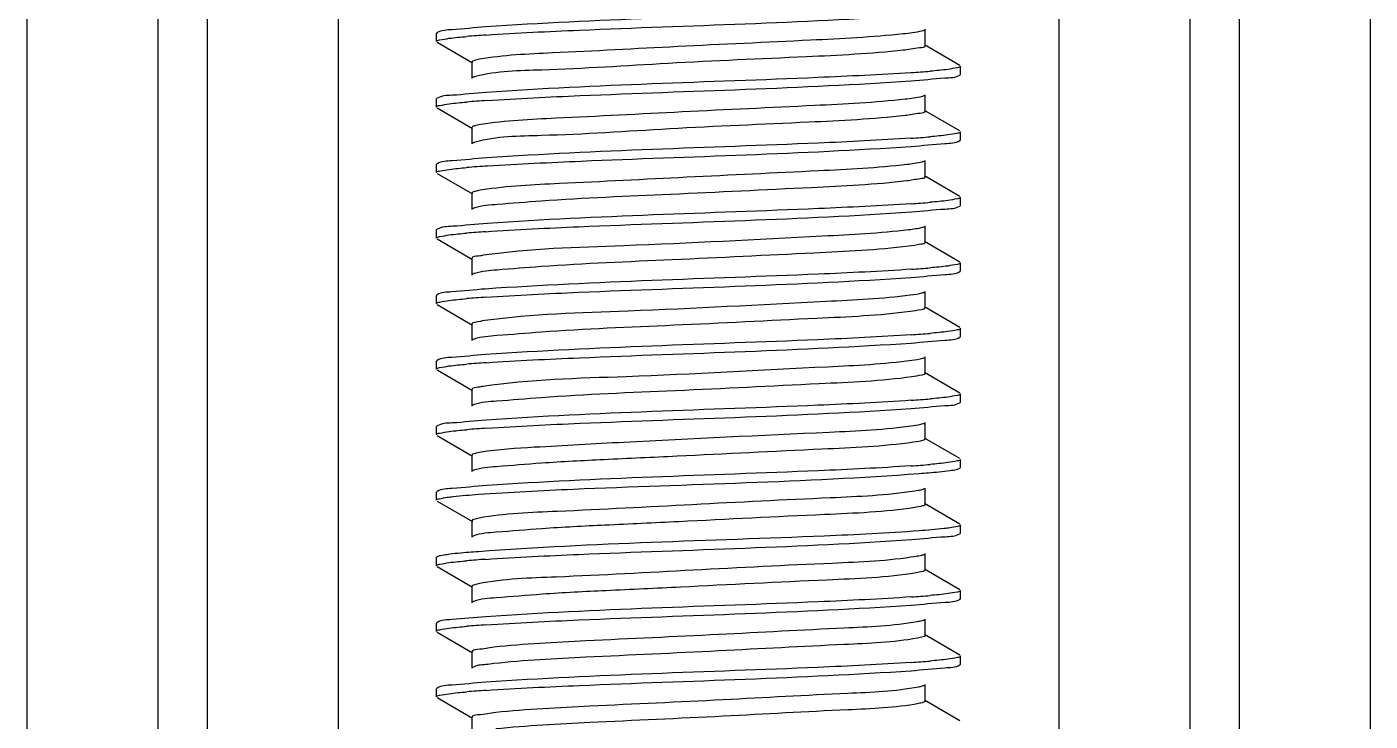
# Model space of a CAD drawing. Extents: x 1031190 to 1725648, y 733081 to 1571294.
# Drawn here: x 1139799.1 to 1140287.3, y 1212308.9 to 1212561.2 of the extents above; entities that cross this region are included whole.
import ezdxf

# ---------------------------------------------------------------- set-up
doc = ezdxf.new("R2010")
doc.units = 0
doc.header["$LTSCALE"] = 1000
doc.header["$MEASUREMENT"] = 0

msp = doc.modelspace()

# ---------------------------------------------------------------- linework, layer by layer
at = {"linetype": 'Continuous'}
for p, q in [((1139799.13, 1215988.29), (1139799.13, 1211247.26)), ((1139846.75, 1215988.29), (1139846.75, 1211247.26)), ((1139864.61, 1215988.29), (1139864.61, 1211247.26)), ((1139912.24, 1215988.29), (1139912.24, 1211247.26)), ((1140174.18, 1215988.29), (1140174.18, 1211247.26)), ((1140221.81, 1215988.29), (1140221.81, 1211247.26)), ((1140239.66, 1215988.29), (1140239.66, 1211247.26)), ((1140287.29, 1215988.29), (1140287.29, 1211247.26)), ((1139948.18, 1212559.07), (1139947.96, 1212558.81)), ((1139947.96, 1212555.83), (1139947.96, 1212558.81)), ((1139947.96, 1212555.83), (1139947.96, 1212558.81)), ((1140125.57, 1212554.34), (1140125.57, 1212560.3)), ((1139948.18, 1212555.57), (1139961.11, 1212548.09)), ((1140138.24, 1212547.16), (1140125.31, 1212554.64)), ((1139960.85, 1212548.39), (1139960.85, 1212542.44)), ((1140138.46, 1212543.92), (1140138.46, 1212546.9)), ((1140138.46, 1212543.92), (1140138.46, 1212546.9)), ((1140138.24, 1212543.66), (1140138.46, 1212543.92)), ((1139948.18, 1212535.26), (1139947.96, 1212534.99)), ((1139947.96, 1212532.02), (1139947.96, 1212534.99)), ((1139947.96, 1212532.02), (1139947.96, 1212534.99)), ((1140125.57, 1212530.53), (1140125.57, 1212536.48)), ((1139948.18, 1212531.76), (1139961.11, 1212524.28)), ((1140138.24, 1212523.35), (1140125.31, 1212530.83)), ((1139960.85, 1212524.58), (1139960.85, 1212518.62)), ((1140138.46, 1212520.11), (1140138.46, 1212523.09)), ((1140138.46, 1212520.11), (1140138.46, 1212523.09)), ((1140138.24, 1212519.85), (1140138.46, 1212520.11)), ((1140125.57, 1212506.72), (1140125.57, 1212512.67)), ((1139948.18, 1212511.44), (1139947.96, 1212511.18)), ((1139947.96, 1212508.21), (1139947.96, 1212511.18)), ((1139947.96, 1212508.21), (1139947.96, 1212511.18)), ((1139948.18, 1212507.94), (1139961.11, 1212500.46)), ((1140138.24, 1212499.54), (1140125.31, 1212507.02)), ((1139960.85, 1212500.76), (1139960.85, 1212494.81)), ((1140138.46, 1212496.3), (1140138.46, 1212499.28)), ((1140138.46, 1212496.3), (1140138.46, 1212499.28)), ((1140138.24, 1212496.04), (1140138.46, 1212496.3)), ((1140125.57, 1212482.9), (1140125.57, 1212488.86)), ((1139948.18, 1212487.63), (1139947.96, 1212487.37)), ((1139947.96, 1212484.39), (1139947.96, 1212487.37)), ((1139947.96, 1212484.39), (1139947.96, 1212487.37)), ((1139948.18, 1212484.13), (1139961.11, 1212476.65)), ((1140138.24, 1212475.72), (1140125.31, 1212483.21)), ((1139960.85, 1212476.95), (1139960.85, 1212471)), ((1140138.46, 1212472.49), (1140138.46, 1212475.46)), ((1140138.46, 1212472.49), (1140138.46, 1212475.46)), ((1140138.24, 1212472.23), (1140138.46, 1212472.49)), ((1139948.18, 1212463.82), (1139947.96, 1212463.56)), ((1140125.57, 1212459.09), (1140125.57, 1212465.04)), ((1139947.96, 1212460.58), (1139947.96, 1212463.56)), ((1139947.96, 1212460.58), (1139947.96, 1212463.56)), ((1139948.18, 1212460.32), (1139961.11, 1212452.84)), ((1140138.24, 1212451.91), (1140125.31, 1212459.39)), ((1139960.85, 1212453.14), (1139960.85, 1212447.19)), ((1140138.46, 1212448.67), (1140138.46, 1212451.65)), ((1140138.46, 1212448.67), (1140138.46, 1212451.65)), ((1140138.24, 1212448.41), (1140138.46, 1212448.67)), ((1139948.18, 1212440), (1139947.96, 1212439.74)), ((1139947.96, 1212436.77), (1139947.96, 1212439.74)), ((1139947.96, 1212436.77), (1139947.96, 1212439.74)), ((1140125.57, 1212435.28), (1140125.57, 1212441.23)), ((1139948.18, 1212436.51), (1139961.11, 1212429.02)), ((1140138.24, 1212428.1), (1140125.31, 1212435.58)), ((1139960.85, 1212429.33), (1139960.85, 1212423.37)), ((1140138.24, 1212424.6), (1140138.46, 1212424.86)), ((1140138.46, 1212424.86), (1140138.46, 1212427.84)), ((1140138.46, 1212424.86), (1140138.46, 1212427.84)), ((1139948.18, 1212416.19), (1139947.96, 1212415.93)), ((1139947.96, 1212412.95), (1139947.96, 1212415.93)), ((1139947.96, 1212412.95), (1139947.96, 1212415.93)), ((1140125.57, 1212411.47), (1140125.57, 1212417.42)), ((1139948.18, 1212412.69), (1139961.11, 1212405.21)), ((1140138.24, 1212404.29), (1140125.31, 1212411.77)), ((1139960.85, 1212405.51), (1139960.85, 1212399.56)), ((1140138.24, 1212400.79), (1140138.46, 1212401.05)), ((1140138.46, 1212401.05), (1140138.46, 1212404.02)), ((1140138.46, 1212401.05), (1140138.46, 1212404.02)), ((1139948.18, 1212392.38), (1139947.96, 1212392.12)), ((1139947.96, 1212389.14), (1139947.96, 1212392.12)), ((1139947.96, 1212389.14), (1139947.96, 1212392.12)), ((1140125.57, 1212387.65), (1140125.57, 1212393.61)), ((1139948.18, 1212388.88), (1139961.11, 1212381.4)), ((1140138.24, 1212380.47), (1140125.31, 1212387.95)), ((1139960.85, 1212381.7), (1139960.85, 1212375.75)), ((1139961.54, 1212376.24), (1139961.11, 1212376.05)), ((1140138.24, 1212376.97), (1140138.46, 1212377.24)), ((1140138.46, 1212377.24), (1140138.46, 1212380.21)), ((1140138.46, 1212377.24), (1140138.46, 1212380.21)), ((1139948.18, 1212368.57), (1139947.96, 1212368.31)), ((1139947.96, 1212365.33), (1139947.96, 1212368.31)), ((1139947.96, 1212365.33), (1139947.96, 1212368.31)), ((1140125.57, 1212363.84), (1140125.57, 1212369.79)), ((1139948.18, 1212365.07), (1139961.11, 1212357.59)), ((1140138.24, 1212356.66), (1140125.31, 1212364.14)), ((1139960.85, 1212357.89), (1139960.85, 1212351.93)), ((1140138.46, 1212353.42), (1140138.46, 1212356.4)), ((1140138.46, 1212353.42), (1140138.46, 1212356.4)), ((1139961.5, 1212352.41), (1139961.11, 1212352.24)), ((1140138.24, 1212353.16), (1140138.46, 1212353.42)), ((1139948.18, 1212344.75), (1139947.96, 1212344.49)), ((1139947.96, 1212341.52), (1139947.96, 1212344.49)), ((1139947.96, 1212341.52), (1139947.96, 1212344.49)), ((1140125.57, 1212340.03), (1140125.57, 1212345.98)), ((1139948.18, 1212341.26), (1139961.11, 1212333.77)), ((1140138.24, 1212332.85), (1140125.31, 1212340.33)), ((1139960.85, 1212334.07), (1139960.85, 1212328.12)), ((1140138.46, 1212329.61), (1140138.46, 1212332.59)), ((1140138.46, 1212329.61), (1140138.46, 1212332.59)), ((1140138.24, 1212329.35), (1140138.46, 1212329.61)), ((1140125.57, 1212316.21), (1140125.57, 1212322.17)), ((1139948.18, 1212320.94), (1139947.96, 1212320.68)), ((1139947.96, 1212317.7), (1139947.96, 1212320.68)), ((1139947.96, 1212317.7), (1139947.96, 1212320.68)), ((1139948.18, 1212317.44), (1139961.11, 1212309.96)), ((1140138.24, 1212309.03), (1140125.31, 1212316.52)), ((1139960.85, 1212310.26), (1139960.85, 1212304.31))]:
    msp.add_line(p, q, dxfattribs=at)
for centre, radius, start, end in [((1139993.44, 1212147.96), 411.16, 93.8191, 94.8056), ((1140093.07, 1212953.64), 410.02, 273.8293, 274.8033), ((1139993.73, 1212120.53), 414.79, 93.7945, 94.8061), ((1140093.07, 1212929.86), 410.06, 273.829, 274.8033), ((1139994.11, 1212091.86), 419.66, 93.7629, 94.8058), ((1140093.11, 1212905.54), 409.55, 273.8325, 274.8033), ((1139993.18, 1212079.76), 407.91, 93.8435, 94.8035), ((1140093.25, 1212880.02), 407.83, 273.8438, 274.8035), ((1139993.25, 1212055.03), 408.84, 93.8358, 94.8047), ((1140093.13, 1212857.63), 409.26, 273.8343, 274.8034), ((1139993.43, 1212028.99), 411.06, 93.8198, 94.8056), ((1140093.08, 1212834.56), 410, 273.8293, 274.8033), ((1139993.72, 1212001.6), 414.65, 93.7954, 94.806), ((1140093.07, 1212810.81), 410.07, 273.829, 274.8033), ((1139993.18, 1211960.7), 407.91, 93.8436, 94.8035), ((1140093.25, 1212760.9), 407.77, 273.8442, 274.8035), ((1139993.25, 1211936.01), 408.78, 93.8362, 94.8047), ((1140093.14, 1212738.53), 409.22, 273.8345, 274.8034), ((1139993.42, 1211910.02), 410.97, 93.8204, 94.8056)]:
    msp.add_arc(centre, radius, start, end, dxfattribs=at)
for points, knots in [([(1140120.5, 1212568.35), (1140109.22, 1212567.58), (1140057.69, 1212565.1), (1140006.09, 1212563.91), (1139965.91, 1212561.17)], [0, 0, 0, 0, 0.219182, 1, 1, 1, 1]), ([(1139966.05, 1212558.21), (1139977.33, 1212558.97), (1140028.8, 1212561.45), (1140080.33, 1212562.64), (1140120.46, 1212565.37)], [0, 0, 0, 0, 0.219464, 1, 1, 1, 1]), ([(1139947.96, 1212555.83), (1139947.96, 1212556.26), (1139950.23, 1212556.55), (1139951.38, 1212556.86), (1139952.53, 1212557.01)], [0, 0, 0, 0, 0.271583, 1, 1, 1, 1]), ([(1139965.91, 1212561.17), (1139961.8, 1212560.89), (1139956.05, 1212560.1), (1139949.79, 1212559.99), (1139948.19, 1212559.07)], [0, 0, 0, 0, 0.690282, 1, 1, 1, 1]), ([(1140117.57, 1212558.61), (1140106.4, 1212557.42), (1140079.07, 1212556.03), (1140036.56, 1212554.13), (1139996.51, 1212551.89), (1139972.37, 1212550.93), (1139963.65, 1212549.38)], [0, 0, 0, 0, 0.218541, 0.53186, 0.827656, 1, 1, 1, 1]), ([(1140125.31, 1212559.99), (1140125.02, 1212559.83), (1140122.46, 1212559.09), (1140119.85, 1212558.86), (1140117.57, 1212558.61)], [0, 0, 0, 0, 0.126922, 1, 1, 1, 1]), ([(1140117.57, 1212552.66), (1140105.89, 1212551.41), (1140077.41, 1212549.97), (1140033.55, 1212548.19), (1139993.64, 1212545.41), (1139969.94, 1212545.15), (1139962.13, 1212543.11)], [0, 0, 0, 0, 0.226203, 0.548928, 0.844544, 1, 1, 1, 1]), ([(1140125.57, 1212554.34), (1140125.57, 1212553.61), (1140121.47, 1212553.46), (1140119.57, 1212552.87), (1140117.57, 1212552.66)], [0, 0, 0, 0, 0.26668, 1, 1, 1, 1]), ([(1139963.65, 1212549.38), (1139962.94, 1212549.25), (1139962.15, 1212549.07), (1139960.85, 1212548.68), (1139960.85, 1212548.39)], [0, 0, 0, 0, 0.71423, 1, 1, 1, 1]), ([(1140138.46, 1212546.9), (1140138.46, 1212546.47), (1140136.17, 1212546.18), (1140135.01, 1212545.87), (1140133.86, 1212545.72)], [0, 0, 0, 0, 0.271492, 1, 1, 1, 1]), ([(1139962.13, 1212543.11), (1139961.93, 1212543.05), (1139961.58, 1212542.95), (1139961.24, 1212542.81), (1139961.11, 1212542.74)], [0, 0, 0, 0, 0.582774, 1, 1, 1, 1]), ([(1140120.46, 1212544.53), (1140109.19, 1212543.77), (1140057.72, 1212541.29), (1140006.19, 1212540.09), (1139966.05, 1212537.37)], [0, 0, 0, 0, 0.219137, 1, 1, 1, 1]), ([(1140120.45, 1212541.56), (1140124.57, 1212541.84), (1140130.34, 1212542.63), (1140136.63, 1212542.74), (1140138.23, 1212543.66)], [0, 0, 0, 0, 0.690317, 1, 1, 1, 1]), ([(1139966.05, 1212537.37), (1139961.92, 1212537.09), (1139956.12, 1212536.29), (1139949.8, 1212536.18), (1139948.19, 1212535.26)], [0, 0, 0, 0, 0.69044, 1, 1, 1, 1]), ([(1139966.28, 1212534.41), (1139977.57, 1212535.17), (1140028.96, 1212537.64), (1140080.42, 1212538.83), (1140120.45, 1212541.56)], [0, 0, 0, 0, 0.21999, 1, 1, 1, 1]), ([(1139947.96, 1212532.02), (1139947.96, 1212532.45), (1139950.25, 1212532.74), (1139951.41, 1212533.05), (1139952.56, 1212533.2)], [0, 0, 0, 0, 0.27145, 1, 1, 1, 1]), ([(1140118.26, 1212534.87), (1140107.34, 1212533.65), (1140080.33, 1212532.29), (1140038.02, 1212530.36), (1139997.62, 1212528.18), (1139973.1, 1212527.14), (1139964.09, 1212525.64)], [0, 0, 0, 0, 0.213445, 0.524835, 0.822565, 1, 1, 1, 1]), ([(1140125.31, 1212536.18), (1140125.04, 1212536.03), (1140122.72, 1212535.33), (1140120.34, 1212535.11), (1140118.26, 1212534.87)], [0, 0, 0, 0, 0.129402, 1, 1, 1, 1]), ([(1140118.26, 1212528.92), (1140106.66, 1212527.63), (1140078.09, 1212526.2), (1140033.94, 1212524.42), (1139993.72, 1212521.52), (1139969.77, 1212521.42), (1139961.99, 1212519.26)], [0, 0, 0, 0, 0.223629, 0.547758, 0.845359, 1, 1, 1, 1]), ([(1140125.57, 1212530.53), (1140125.57, 1212529.86), (1140121.85, 1212529.65), (1140120.09, 1212529.13), (1140118.26, 1212528.92)], [0, 0, 0, 0, 0.267679, 1, 1, 1, 1]), ([(1139964.09, 1212525.64), (1139963.27, 1212525.51), (1139962.39, 1212525.3), (1139960.85, 1212524.9), (1139960.85, 1212524.58)], [0, 0, 0, 0, 0.717972, 1, 1, 1, 1]), ([(1140138.46, 1212523.09), (1140138.46, 1212522.65), (1140136.17, 1212522.37), (1140135.01, 1212522.06), (1140133.86, 1212521.91)], [0, 0, 0, 0, 0.27149, 1, 1, 1, 1]), ([(1139961.99, 1212519.26), (1139961.82, 1212519.21), (1139961.52, 1212519.11), (1139961.23, 1212518.99), (1139961.11, 1212518.93)], [0, 0, 0, 0, 0.576628, 1, 1, 1, 1]), ([(1140120.45, 1212520.72), (1140109.22, 1212519.96), (1140057.82, 1212517.48), (1140006.37, 1212516.28), (1139966.28, 1212513.57)], [0, 0, 0, 0, 0.218917, 1, 1, 1, 1]), ([(1139966.57, 1212510.62), (1139977.88, 1212511.37), (1140029.19, 1212513.84), (1140080.55, 1212515.03), (1140120.49, 1212517.75)], [0, 0, 0, 0, 0.220703, 1, 1, 1, 1]), ([(1140120.49, 1212517.75), (1140124.59, 1212518.02), (1140130.35, 1212518.82), (1140136.63, 1212518.93), (1140138.23, 1212519.85)], [0, 0, 0, 0, 0.690284, 1, 1, 1, 1]), ([(1139966.28, 1212513.57), (1139962.09, 1212513.29), (1139956.22, 1212512.48), (1139949.82, 1212512.38), (1139948.19, 1212511.44)], [0, 0, 0, 0, 0.690671, 1, 1, 1, 1]), ([(1139947.96, 1212508.21), (1139947.96, 1212508.64), (1139950.28, 1212508.93), (1139951.45, 1212509.25), (1139952.62, 1212509.4)], [0, 0, 0, 0, 0.271241, 1, 1, 1, 1]), ([(1140118.93, 1212511.14), (1140108.26, 1212509.89), (1140081.58, 1212508.55), (1140039.48, 1212506.59), (1139998.76, 1212504.46), (1139973.86, 1212503.35), (1139964.57, 1212501.91)], [0, 0, 0, 0, 0.208365, 0.51783, 0.817489, 1, 1, 1, 1]), ([(1140125.31, 1212512.37), (1140125.06, 1212512.23), (1140122.97, 1212511.58), (1140120.8, 1212511.36), (1140118.93, 1212511.14)], [0, 0, 0, 0, 0.132064, 1, 1, 1, 1]), ([(1140118.93, 1212505.18), (1140107.42, 1212503.84), (1140078.76, 1212502.5), (1140034.48, 1212500.27), (1139996.36, 1212498.76), (1139972.71, 1212496.82), (1139964.57, 1212496.2), (1139961.88, 1212495.41)], [0, 0, 0, 0, 0.220836, 0.546198, 0.845814, 0.946671, 1, 1, 1, 1]), ([(1140125.57, 1212506.72), (1140125.57, 1212506.1), (1140122.21, 1212505.85), (1140120.59, 1212505.38), (1140118.93, 1212505.18)], [0, 0, 0, 0, 0.268865, 1, 1, 1, 1]), ([(1139964.57, 1212501.91), (1139963.63, 1212501.76), (1139962.64, 1212501.52), (1139960.85, 1212501.13), (1139960.85, 1212500.76)], [0, 0, 0, 0, 0.721099, 1, 1, 1, 1]), ([(1140138.46, 1212499.28), (1140138.46, 1212498.84), (1140136.17, 1212498.56), (1140135.02, 1212498.24), (1140133.86, 1212498.09)], [0, 0, 0, 0, 0.271512, 1, 1, 1, 1]), ([(1139961.88, 1212495.41), (1139961.73, 1212495.37), (1139961.47, 1212495.28), (1139961.21, 1212495.17), (1139961.11, 1212495.11)], [0, 0, 0, 0, 0.571059, 1, 1, 1, 1]), ([(1139965.84, 1212486.75), (1139977.12, 1212487.52), (1140028.71, 1212490.01), (1140080.35, 1212491.19), (1140120.59, 1212493.94)], [0, 0, 0, 0, 0.219066, 1, 1, 1, 1]), ([(1140120.49, 1212496.91), (1140109.29, 1212496.15), (1140057.98, 1212493.67), (1140006.62, 1212492.46), (1139966.57, 1212489.78)], [0, 0, 0, 0, 0.218549, 1, 1, 1, 1]), ([(1140120.59, 1212493.94), (1140124.67, 1212494.22), (1140130.4, 1212495.01), (1140136.64, 1212495.12), (1140138.23, 1212496.04)], [0, 0, 0, 0, 0.69018, 1, 1, 1, 1]), ([(1139966.57, 1212489.78), (1139962.31, 1212489.49), (1139956.35, 1212488.67), (1139949.84, 1212488.58), (1139948.19, 1212487.63)], [0, 0, 0, 0, 0.690961, 1, 1, 1, 1]), ([(1140125.31, 1212488.56), (1140125.08, 1212488.42), (1140123.2, 1212487.82), (1140121.25, 1212487.61), (1140119.57, 1212487.4)], [0, 0, 0, 0, 0.134759, 1, 1, 1, 1]), ([(1139947.96, 1212484.39), (1139947.96, 1212484.82), (1139950.23, 1212485.11), (1139951.38, 1212485.42), (1139952.53, 1212485.57)], [0, 0, 0, 0, 0.271599, 1, 1, 1, 1]), ([(1140119.57, 1212487.4), (1140109.16, 1212486.12), (1140074.6, 1212484.47), (1140023.17, 1212481.55), (1139981.94, 1212480.62), (1139965.07, 1212478.17)], [0, 0, 0, 0, 0.2033, 0.669699, 1, 1, 1, 1]), ([(1140119.57, 1212481.45), (1140108.17, 1212480.05), (1140079.46, 1212478.74), (1140034.97, 1212476.47), (1139996.47, 1212474.97), (1139972.62, 1212472.99), (1139964.45, 1212472.38), (1139961.79, 1212471.57)], [0, 0, 0, 0, 0.21788, 0.544381, 0.846087, 0.947243, 1, 1, 1, 1]), ([(1140125.57, 1212482.9), (1140125.58, 1212482.34), (1140122.55, 1212482.05), (1140121.07, 1212481.63), (1140119.57, 1212481.45)], [0, 0, 0, 0, 0.269913, 1, 1, 1, 1]), ([(1139965.07, 1212478.17), (1139964.46, 1212478.08), (1139963.26, 1212477.74), (1139960.85, 1212477.8), (1139960.85, 1212476.95)], [0, 0, 0, 0, 0.421563, 1, 1, 1, 1]), ([(1140138.46, 1212475.46), (1140138.46, 1212475.03), (1140136.19, 1212474.75), (1140135.04, 1212474.43), (1140133.89, 1212474.28)], [0, 0, 0, 0, 0.271607, 1, 1, 1, 1]), ([(1139961.79, 1212471.57), (1139961.66, 1212471.53), (1139961.43, 1212471.45), (1139961.2, 1212471.35), (1139961.11, 1212471.3)], [0, 0, 0, 0, 0.566019, 1, 1, 1, 1]), ([(1140120.59, 1212473.1), (1140109.3, 1212472.33), (1140057.72, 1212469.85), (1140006.07, 1212468.66), (1139965.84, 1212465.92)], [0, 0, 0, 0, 0.219044, 1, 1, 1, 1]), ([(1139965.9, 1212462.94), (1139977.18, 1212463.71), (1140028.72, 1212466.19), (1140080.31, 1212467.39), (1140120.5, 1212470.12)], [0, 0, 0, 0, 0.21915, 1, 1, 1, 1]), ([(1140120.5, 1212470.12), (1140124.61, 1212470.4), (1140130.36, 1212471.2), (1140136.63, 1212471.31), (1140138.23, 1212472.23)], [0, 0, 0, 0, 0.690268, 1, 1, 1, 1]), ([(1139965.84, 1212465.92), (1139961.75, 1212465.64), (1139956.02, 1212464.84), (1139949.78, 1212464.73), (1139948.19, 1212463.82)], [0, 0, 0, 0, 0.690198, 1, 1, 1, 1]), ([(1140120.17, 1212463.66), (1140110.03, 1212462.35), (1140075.78, 1212460.73), (1140024.32, 1212457.83), (1139982.84, 1212456.8), (1139965.61, 1212454.43)], [0, 0, 0, 0, 0.198237, 0.663206, 1, 1, 1, 1]), ([(1140125.31, 1212464.74), (1140125.1, 1212464.62), (1140123.42, 1212464.06), (1140121.67, 1212463.86), (1140120.17, 1212463.66)], [0, 0, 0, 0, 0.138038, 1, 1, 1, 1]), ([(1139947.96, 1212460.58), (1139947.96, 1212461.01), (1139950.22, 1212461.3), (1139951.37, 1212461.61), (1139952.52, 1212461.76)], [0, 0, 0, 0, 0.271633, 1, 1, 1, 1]), ([(1140125.57, 1212459.09), (1140125.57, 1212458.58), (1140122.88, 1212458.26), (1140121.53, 1212457.89), (1140120.17, 1212457.71)], [0, 0, 0, 0, 0.271897, 1, 1, 1, 1]), ([(1139965.61, 1212454.43), (1139964.42, 1212454.27), (1139963.2, 1212453.95), (1139960.85, 1212453.59), (1139960.85, 1212453.14)], [0, 0, 0, 0, 0.725984, 1, 1, 1, 1]), ([(1140120.17, 1212457.71), (1140108.9, 1212456.25), (1140080.17, 1212454.99), (1140035.48, 1212452.66), (1139996.62, 1212451.19), (1139972.57, 1212449.15), (1139964.35, 1212448.57), (1139961.71, 1212447.73)], [0, 0, 0, 0, 0.214764, 0.542299, 0.846146, 0.94769, 1, 1, 1, 1]), ([(1140120.5, 1212449.28), (1140109.22, 1212448.52), (1140057.69, 1212446.03), (1140006.09, 1212444.84), (1139965.9, 1212442.11)], [0, 0, 0, 0, 0.21918, 1, 1, 1, 1]), ([(1140138.46, 1212451.65), (1140138.46, 1212451.22), (1140136.18, 1212450.93), (1140135.02, 1212450.62), (1140133.87, 1212450.47)], [0, 0, 0, 0, 0.271532, 1, 1, 1, 1]), ([(1139961.71, 1212447.73), (1139961.6, 1212447.7), (1139961.39, 1212447.63), (1139961.19, 1212447.53), (1139961.11, 1212447.49)], [0, 0, 0, 0, 0.561464, 1, 1, 1, 1]), ([(1139966.05, 1212439.14), (1139977.33, 1212439.91), (1140028.8, 1212442.38), (1140080.33, 1212443.58), (1140120.46, 1212446.3)], [0, 0, 0, 0, 0.21945, 1, 1, 1, 1]), ([(1140120.46, 1212446.3), (1140124.57, 1212446.58), (1140130.34, 1212447.38), (1140136.63, 1212447.49), (1140138.23, 1212448.41)], [0, 0, 0, 0, 0.690314, 1, 1, 1, 1]), ([(1139965.9, 1212442.11), (1139961.8, 1212441.83), (1139956.05, 1212441.03), (1139949.78, 1212440.92), (1139948.19, 1212440)], [0, 0, 0, 0, 0.690278, 1, 1, 1, 1]), ([(1140120.75, 1212439.93), (1140110.6, 1212438.54), (1140075.89, 1212436.97), (1140024.03, 1212433.9), (1139982.07, 1212433.08), (1139964.88, 1212430.52)], [0, 0, 0, 0, 0.196711, 0.666198, 1, 1, 1, 1]), ([(1140125.31, 1212440.93), (1140125.12, 1212440.82), (1140123.63, 1212440.3), (1140122.07, 1212440.11), (1140120.75, 1212439.93)], [0, 0, 0, 0, 0.141415, 1, 1, 1, 1]), ([(1139947.96, 1212436.77), (1139947.96, 1212437.2), (1139950.23, 1212437.48), (1139951.38, 1212437.8), (1139952.53, 1212437.95)], [0, 0, 0, 0, 0.271586, 1, 1, 1, 1]), ([(1140125.57, 1212435.28), (1140125.57, 1212434.82), (1140123.19, 1212434.47), (1140121.96, 1212434.14), (1140120.75, 1212433.98)], [0, 0, 0, 0, 0.273799, 1, 1, 1, 1]), ([(1139964.88, 1212430.52), (1139964.29, 1212430.43), (1139963.15, 1212430.1), (1139960.85, 1212430.14), (1139960.85, 1212429.33)], [0, 0, 0, 0, 0.420896, 1, 1, 1, 1]), ([(1140120.75, 1212433.98), (1140109.61, 1212432.46), (1140080.87, 1212431.24), (1140036.03, 1212428.86), (1139996.8, 1212427.41), (1139972.55, 1212425.32), (1139964.27, 1212424.77), (1139961.65, 1212423.9)], [0, 0, 0, 0, 0.2115, 0.539982, 0.846021, 0.948031, 1, 1, 1, 1]), ([(1140120.46, 1212425.47), (1140109.19, 1212424.7), (1140057.72, 1212422.22), (1140006.19, 1212421.03), (1139966.05, 1212418.31)], [0, 0, 0, 0, 0.219141, 1, 1, 1, 1]), ([(1140120.45, 1212422.49), (1140124.57, 1212422.77), (1140130.34, 1212423.57), (1140136.63, 1212423.68), (1140138.23, 1212424.6)], [0, 0, 0, 0, 0.690317, 1, 1, 1, 1]), ([(1140138.46, 1212427.84), (1140138.46, 1212427.4), (1140136.17, 1212427.12), (1140135.01, 1212426.8), (1140133.86, 1212426.65)], [0, 0, 0, 0, 0.271493, 1, 1, 1, 1]), ([(1139961.65, 1212423.9), (1139961.54, 1212423.87), (1139961.36, 1212423.8), (1139961.18, 1212423.72), (1139961.11, 1212423.67)], [0, 0, 0, 0, 0.557348, 1, 1, 1, 1]), ([(1139966.27, 1212415.34), (1139977.56, 1212416.11), (1140028.96, 1212418.58), (1140080.41, 1212419.77), (1140120.45, 1212422.49)], [0, 0, 0, 0, 0.21997, 1, 1, 1, 1]), ([(1139966.05, 1212418.31), (1139961.91, 1212418.02), (1139956.12, 1212417.22), (1139949.8, 1212417.12), (1139948.19, 1212416.19)], [0, 0, 0, 0, 0.690434, 1, 1, 1, 1]), ([(1140121.29, 1212416.19), (1140111.15, 1212414.73), (1140075.99, 1212413.13), (1140030.07, 1212411), (1139987.93, 1212408.66), (1139970.58, 1212407.64), (1139964.18, 1212406.6)], [0, 0, 0, 0, 0.195214, 0.66949, 0.876579, 1, 1, 1, 1]), ([(1140125.31, 1212417.12), (1140125.14, 1212417.02), (1140123.83, 1212416.54), (1140122.46, 1212416.36), (1140121.29, 1212416.19)], [0, 0, 0, 0, 0.145106, 1, 1, 1, 1]), ([(1139947.96, 1212412.95), (1139947.96, 1212413.39), (1139950.25, 1212413.67), (1139951.41, 1212413.99), (1139952.56, 1212414.14)], [0, 0, 0, 0, 0.271456, 1, 1, 1, 1]), ([(1140121.29, 1212410.24), (1140110.3, 1212408.65), (1140081.58, 1212407.48), (1140044.12, 1212405.55), (1140010.15, 1212403.95), (1139988.21, 1212402.89), (1139972.54, 1212401.49), (1139964.2, 1212400.96), (1139961.59, 1212400.07)], [0, 0, 0, 0, 0.2081, 0.537452, 0.703534, 0.845734, 0.94828, 1, 1, 1, 1]), ([(1140125.57, 1212411.47), (1140125.57, 1212411.33), (1140124.07, 1212410.34), (1140122.65, 1212410.43), (1140121.29, 1212410.24)], [0, 0, 0, 0, 0.090621, 1, 1, 1, 1]), ([(1139964.18, 1212406.6), (1139963.34, 1212406.46), (1139962.44, 1212406.24), (1139960.85, 1212405.85), (1139960.85, 1212405.51)], [0, 0, 0, 0, 0.718866, 1, 1, 1, 1]), ([(1140120.45, 1212401.66), (1140109.22, 1212400.89), (1140057.82, 1212398.42), (1140006.36, 1212397.21), (1139966.27, 1212394.51)], [0, 0, 0, 0, 0.218927, 1, 1, 1, 1]), ([(1140138.46, 1212404.02), (1140138.46, 1212403.59), (1140136.17, 1212403.31), (1140135.01, 1212402.99), (1140133.86, 1212402.84)], [0, 0, 0, 0, 0.27149, 1, 1, 1, 1]), ([(1140134.61, 1212399.97), (1140135.4, 1212400.08), (1140136.61, 1212400.29), (1140137.85, 1212400.57), (1140138.23, 1212400.79)], [0, 0, 0, 0, 0.642991, 1, 1, 1, 1]), ([(1139961.59, 1212400.07), (1139961.5, 1212400.04), (1139961.34, 1212399.98), (1139961.18, 1212399.9), (1139961.11, 1212399.86)], [0, 0, 0, 0, 0.55363, 1, 1, 1, 1]), ([(1139963.23, 1212391.32), (1139974.72, 1212392.16), (1140028.09, 1212394.76), (1140081.55, 1212395.81), (1140123.35, 1212398.88)], [0, 0, 0, 0, 0.21564, 1, 1, 1, 1]), ([(1140123.35, 1212398.88), (1140124.5, 1212398.97), (1140128.26, 1212399.26), (1140132.02, 1212399.6), (1140134.61, 1212399.97)], [0, 0, 0, 0, 0.30751, 1, 1, 1, 1]), ([(1139966.27, 1212394.51), (1139962.08, 1212394.22), (1139956.21, 1212393.41), (1139949.82, 1212393.32), (1139948.19, 1212392.38)], [0, 0, 0, 0, 0.690663, 1, 1, 1, 1]), ([(1139951.87, 1212390.23), (1139952.59, 1212390.33), (1139956.36, 1212390.79), (1139960.16, 1212391.09), (1139963.23, 1212391.32)], [0, 0, 0, 0, 0.191483, 1, 1, 1, 1]), ([(1140121.8, 1212392.46), (1140111.65, 1212390.9), (1140084.64, 1212389.77), (1140041.34, 1212387.62), (1139998.84, 1212385.26), (1139972.81, 1212384.38), (1139963.45, 1212382.65)], [0, 0, 0, 0, 0.194105, 0.509785, 0.82001, 1, 1, 1, 1]), ([(1140125.31, 1212393.3), (1140124.93, 1212393.08), (1140123.74, 1212392.79), (1140122.56, 1212392.57), (1140121.8, 1212392.46)], [0, 0, 0, 0, 0.36416, 1, 1, 1, 1]), ([(1139947.96, 1212389.14), (1139947.96, 1212389.52), (1139949.88, 1212389.83), (1139950.88, 1212390.09), (1139951.87, 1212390.23)], [0, 0, 0, 0, 0.274278, 1, 1, 1, 1]), ([(1140121.8, 1212386.5), (1140110.97, 1212384.84), (1140082.28, 1212383.74), (1140044.78, 1212381.76), (1140010.52, 1212380.15), (1139988.35, 1212379.1), (1139972.55, 1212377.66), (1139964.15, 1212377.16), (1139961.54, 1212376.24)], [0, 0, 0, 0, 0.204575, 0.534732, 0.702004, 0.845303, 0.948449, 1, 1, 1, 1]), ([(1140125.57, 1212387.65), (1140125.57, 1212387.28), (1140123.75, 1212386.89), (1140122.75, 1212386.65), (1140121.8, 1212386.5)], [0, 0, 0, 0, 0.278319, 1, 1, 1, 1]), ([(1139963.45, 1212382.65), (1139962.79, 1212382.53), (1139962.05, 1212382.36), (1139960.85, 1212381.97), (1139960.85, 1212381.7)], [0, 0, 0, 0, 0.712667, 1, 1, 1, 1]), ([(1140123.35, 1212378.05), (1140111.89, 1212377.2), (1140058.51, 1212374.6), (1140005.06, 1212373.55), (1139963.23, 1212370.48)], [0, 0, 0, 0, 0.215051, 1, 1, 1, 1]), ([(1140120.59, 1212374.88), (1140124.67, 1212375.15), (1140130.4, 1212375.95), (1140136.64, 1212376.06), (1140138.23, 1212376.97)], [0, 0, 0, 0, 0.690176, 1, 1, 1, 1]), ([(1140134.61, 1212379.13), (1140133.89, 1212379.03), (1140130.15, 1212378.57), (1140126.39, 1212378.27), (1140123.35, 1212378.05)], [0, 0, 0, 0, 0.191313, 1, 1, 1, 1]), ([(1140138.46, 1212380.21), (1140138.46, 1212379.84), (1140136.57, 1212379.52), (1140135.57, 1212379.27), (1140134.61, 1212379.13)], [0, 0, 0, 0, 0.274533, 1, 1, 1, 1]), ([(1139965.83, 1212367.69), (1139977.12, 1212368.46), (1140028.71, 1212370.94), (1140080.36, 1212372.13), (1140120.59, 1212374.88)], [0, 0, 0, 0, 0.219067, 1, 1, 1, 1]), ([(1139947.96, 1212365.33), (1139947.96, 1212365.76), (1139950.23, 1212366.05), (1139951.38, 1212366.36), (1139952.53, 1212366.51)], [0, 0, 0, 0, 0.271597, 1, 1, 1, 1]), ([(1139951.87, 1212369.39), (1139951.06, 1212369.28), (1139949.83, 1212369.07), (1139948.57, 1212368.79), (1139948.19, 1212368.57)], [0, 0, 0, 0, 0.643579, 1, 1, 1, 1]), ([(1139963.23, 1212370.48), (1139962.06, 1212370.4), (1139958.27, 1212370.1), (1139954.48, 1212369.76), (1139951.87, 1212369.39)], [0, 0, 0, 0, 0.307323, 1, 1, 1, 1]), ([(1140122.28, 1212368.72), (1140112.24, 1212367.07), (1140085.13, 1212366.02), (1140041.55, 1212363.82), (1139998.71, 1212361.39), (1139972.47, 1212360.61), (1139963.16, 1212358.79)], [0, 0, 0, 0, 0.1914, 0.508904, 0.82143, 1, 1, 1, 1]), ([(1140125.31, 1212369.49), (1140124.97, 1212369.3), (1140123.95, 1212369.02), (1140122.93, 1212368.83), (1140122.28, 1212368.72)], [0, 0, 0, 0, 0.370146, 1, 1, 1, 1]), ([(1140122.28, 1212362.77), (1140111.63, 1212361.01), (1140082.98, 1212360.01), (1140045.45, 1212357.97), (1140010.92, 1212356.36), (1139988.51, 1212355.3), (1139972.58, 1212353.84), (1139964.1, 1212353.36), (1139961.5, 1212352.41)], [0, 0, 0, 0, 0.200932, 0.531835, 0.700309, 0.844745, 0.948548, 1, 1, 1, 1]), ([(1140125.57, 1212363.84), (1140125.57, 1212363.51), (1140124.01, 1212363.12), (1140123.11, 1212362.9), (1140122.28, 1212362.77)], [0, 0, 0, 0, 0.281673, 1, 1, 1, 1]), ([(1139963.16, 1212358.79), (1139962.57, 1212358.67), (1139961.9, 1212358.52), (1139960.85, 1212358.13), (1139960.85, 1212357.89)], [0, 0, 0, 0, 0.709469, 1, 1, 1, 1]), ([(1140138.46, 1212356.4), (1140138.46, 1212355.97), (1140136.19, 1212355.68), (1140135.04, 1212355.37), (1140133.89, 1212355.22)], [0, 0, 0, 0, 0.27161, 1, 1, 1, 1]), ([(1140120.59, 1212354.04), (1140109.31, 1212353.27), (1140057.72, 1212350.78), (1140006.07, 1212349.6), (1139965.83, 1212346.85)], [0, 0, 0, 0, 0.219037, 1, 1, 1, 1]), ([(1140120.5, 1212351.06), (1140124.61, 1212351.34), (1140130.36, 1212352.13), (1140136.63, 1212352.24), (1140138.23, 1212353.16)], [0, 0, 0, 0, 0.690266, 1, 1, 1, 1]), ([(1139965.83, 1212346.85), (1139961.75, 1212346.57), (1139956.02, 1212345.78), (1139949.78, 1212345.67), (1139948.19, 1212344.75)], [0, 0, 0, 0, 0.690196, 1, 1, 1, 1]), ([(1139965.9, 1212343.88), (1139977.18, 1212344.65), (1140028.71, 1212347.13), (1140080.31, 1212348.32), (1140120.5, 1212351.06)], [0, 0, 0, 0, 0.219143, 1, 1, 1, 1]), ([(1139947.96, 1212341.52), (1139947.96, 1212341.95), (1139950.22, 1212342.23), (1139951.37, 1212342.54), (1139952.52, 1212342.69)], [0, 0, 0, 0, 0.271633, 1, 1, 1, 1]), ([(1140122.73, 1212344.98), (1140113.97, 1212343.44), (1140089.79, 1212342.47), (1140049.7, 1212340.24), (1140007.21, 1212338.33), (1139979.92, 1212336.95), (1139968.78, 1212335.75)], [0, 0, 0, 0, 0.172879, 0.468878, 0.781995, 1, 1, 1, 1]), ([(1140125.31, 1212345.68), (1140125.02, 1212345.51), (1140124.15, 1212345.26), (1140123.28, 1212345.08), (1140122.73, 1212344.98)], [0, 0, 0, 0, 0.376739, 1, 1, 1, 1]), ([(1140122.73, 1212339.03), (1140113.97, 1212337.48), (1140089.79, 1212336.52), (1140049.7, 1212334.28), (1140007.21, 1212332.38), (1139979.92, 1212331), (1139968.78, 1212329.8)], [0, 0, 0, 0, 0.172879, 0.468878, 0.781995, 1, 1, 1, 1]), ([(1140125.57, 1212340.03), (1140125.57, 1212339.74), (1140124.24, 1212339.34), (1140123.44, 1212339.16), (1140122.73, 1212339.03)], [0, 0, 0, 0, 0.285344, 1, 1, 1, 1]), ([(1139968.78, 1212335.75), (1139966.79, 1212335.54), (1139964.91, 1212334.95), (1139960.84, 1212334.8), (1139960.85, 1212334.07)], [0, 0, 0, 0, 0.733223, 1, 1, 1, 1]), ([(1140138.46, 1212332.59), (1140138.46, 1212332.15), (1140136.18, 1212331.87), (1140135.02, 1212331.55), (1140133.87, 1212331.4)], [0, 0, 0, 0, 0.271534, 1, 1, 1, 1]), ([(1139968.78, 1212329.8), (1139967.81, 1212329.69), (1139965.27, 1212329.32), (1139962.52, 1212329.24), (1139961.11, 1212328.42)], [0, 0, 0, 0, 0.372684, 1, 1, 1, 1]), ([(1140120.5, 1212330.22), (1140109.22, 1212329.45), (1140057.69, 1212326.97), (1140006.09, 1212325.78), (1139965.9, 1212323.04)], [0, 0, 0, 0, 0.219178, 1, 1, 1, 1]), ([(1139966.04, 1212320.08), (1139977.32, 1212320.84), (1140028.79, 1212323.32), (1140080.33, 1212324.51), (1140120.46, 1212327.24)], [0, 0, 0, 0, 0.219437, 1, 1, 1, 1]), ([(1140120.46, 1212327.24), (1140124.57, 1212327.52), (1140130.34, 1212328.32), (1140136.63, 1212328.43), (1140138.23, 1212329.35)], [0, 0, 0, 0, 0.690313, 1, 1, 1, 1]), ([(1139965.9, 1212323.04), (1139961.8, 1212322.76), (1139956.05, 1212321.97), (1139949.78, 1212321.86), (1139948.19, 1212320.94)], [0, 0, 0, 0, 0.690275, 1, 1, 1, 1]), ([(1139947.96, 1212317.7), (1139947.96, 1212318.13), (1139950.23, 1212318.42), (1139951.38, 1212318.73), (1139952.53, 1212318.88)], [0, 0, 0, 0, 0.271588, 1, 1, 1, 1]), ([(1140123.14, 1212321.25), (1140114.69, 1212319.63), (1140090.89, 1212318.77), (1140051.16, 1212316.47), (1140008.48, 1212314.6), (1139980.89, 1212313.19), (1139969.5, 1212312.01)], [0, 0, 0, 0, 0.167774, 0.461831, 0.776883, 1, 1, 1, 1]), ([(1140125.31, 1212321.87), (1140125.06, 1212321.72), (1140124.33, 1212321.49), (1140123.6, 1212321.33), (1140123.14, 1212321.25)], [0, 0, 0, 0, 0.384134, 1, 1, 1, 1]), ([(1140123.14, 1212315.29), (1140114.69, 1212313.68), (1140090.89, 1212312.82), (1140051.16, 1212310.51), (1140008.48, 1212308.64), (1139980.89, 1212307.24), (1139969.5, 1212306.06)], [0, 0, 0, 0, 0.167774, 0.461831, 0.776883, 1, 1, 1, 1]), ([(1140125.57, 1212316.21), (1140125.57, 1212315.96), (1140124.46, 1212315.57), (1140123.76, 1212315.41), (1140123.14, 1212315.29)], [0, 0, 0, 0, 0.289775, 1, 1, 1, 1]), ([(1139969.5, 1212312.01), (1139967.34, 1212311.79), (1139965.3, 1212311.14), (1139960.85, 1212311.05), (1139960.85, 1212310.26)], [0, 0, 0, 0, 0.734072, 1, 1, 1, 1])]:
    msp.add_open_spline(points, degree=3, knots=knots, dxfattribs=at)
for points in [[(1139952.53, 1212557.01), (1139954.68, 1212557.29), (1139956.83, 1212557.49), (1139958.99, 1212557.67)], [(1140133.86, 1212545.72), (1140131.71, 1212545.44), (1140129.56, 1212545.24), (1140127.41, 1212545.06)], [(1139952.56, 1212533.2), (1139954.69, 1212533.48), (1139956.83, 1212533.68), (1139958.97, 1212533.86)], [(1140133.86, 1212521.91), (1140131.71, 1212521.63), (1140129.56, 1212521.43), (1140127.41, 1212521.24)], [(1139952.62, 1212509.4), (1139954.73, 1212509.67), (1139956.84, 1212509.86), (1139958.95, 1212510.04)], [(1140133.86, 1212498.09), (1140131.72, 1212497.81), (1140129.56, 1212497.61), (1140127.4, 1212497.43)], [(1139952.53, 1212485.57), (1139954.69, 1212485.85), (1139956.85, 1212486.05), (1139959.02, 1212486.24)], [(1140133.89, 1212474.28), (1140131.73, 1212474), (1140129.57, 1212473.8), (1140127.4, 1212473.62)], [(1139952.52, 1212461.76), (1139954.67, 1212462.04), (1139956.84, 1212462.24), (1139959.01, 1212462.42)], [(1140133.87, 1212450.47), (1140131.72, 1212450.19), (1140129.56, 1212449.99), (1140127.4, 1212449.81)], [(1139952.53, 1212437.95), (1139954.68, 1212438.23), (1139956.83, 1212438.43), (1139958.99, 1212438.61)], [(1140133.86, 1212426.65), (1140131.71, 1212426.38), (1140129.56, 1212426.18), (1140127.41, 1212425.99)], [(1139952.56, 1212414.14), (1139954.69, 1212414.41), (1139956.83, 1212414.61), (1139958.98, 1212414.8)], [(1140133.86, 1212402.84), (1140131.71, 1212402.56), (1140129.56, 1212402.36), (1140127.41, 1212402.18)], [(1139952.53, 1212366.51), (1139954.69, 1212366.79), (1139956.85, 1212366.99), (1139959.02, 1212367.17)], [(1140133.89, 1212355.22), (1140131.73, 1212354.94), (1140129.57, 1212354.74), (1140127.4, 1212354.55)], [(1139952.52, 1212342.69), (1139954.67, 1212342.97), (1139956.84, 1212343.18), (1139959.01, 1212343.36)], [(1140133.87, 1212331.4), (1140131.72, 1212331.13), (1140129.56, 1212330.93), (1140127.4, 1212330.74)], [(1139952.53, 1212318.88), (1139954.68, 1212319.16), (1139956.83, 1212319.36), (1139958.99, 1212319.55)]]:
    msp.add_open_spline(points, degree=3, dxfattribs=at)

doc.saveas('drawing.dxf')
